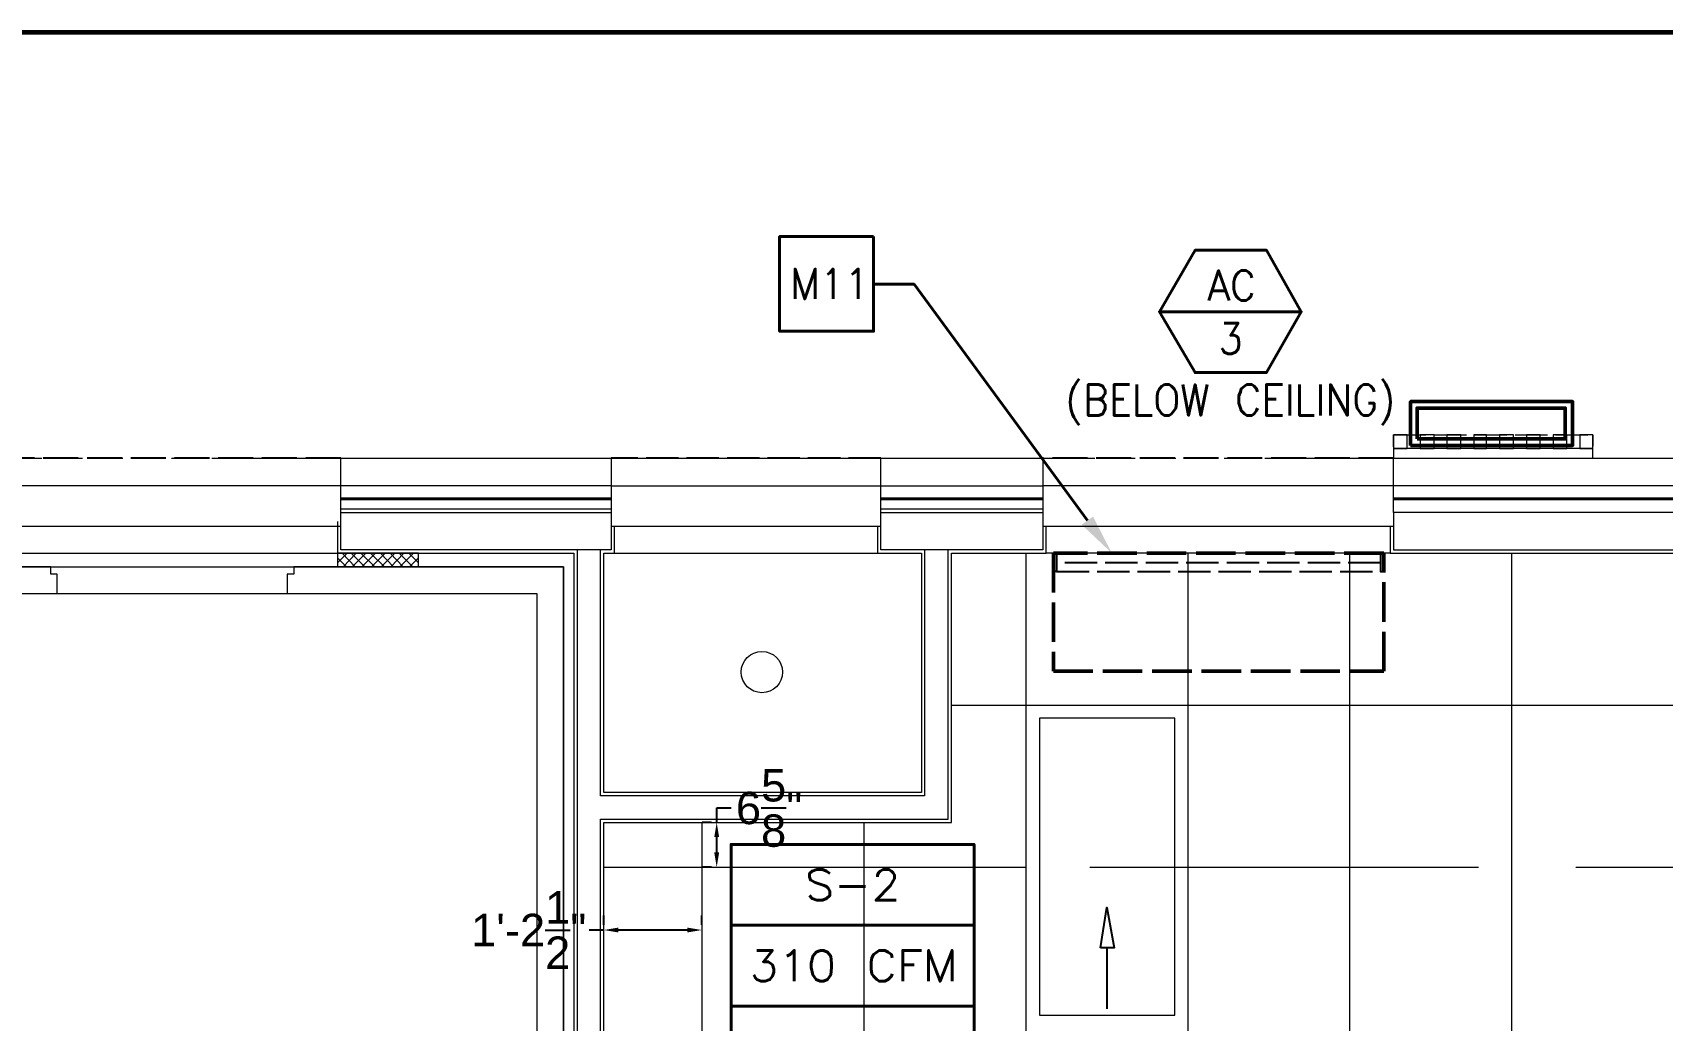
# Model space of a CAD drawing. Header units: inches. Extents: x 5 to 516, y -193 to 129.
# Drawn here: x 379.46 to 399.59, y -111.84 to -99.64 of the extents above; entities that cross this region are included whole.
import ezdxf

# ---------------------------------------------------------------- set-up
doc = ezdxf.new("R2010")
doc.units = ezdxf.units.IN
doc.header["$MEASUREMENT"] = 0
doc.linetypes.add('PDF_IMPORT', pattern=[1, 0.8, -0.2])
for name, color, linetype in [('Highlight', 210, 'Continuous'), ('PDF10_Geometry', 7, 'Continuous'), ('PDF10_Solid Fills', 7, 'Continuous')]:
    doc.layers.add(name, color=color, linetype=linetype)
doc.styles.get("Standard").update_dxf_attribs({"font": 'arial.ttf'})
doc.dimstyles.get("Standard").update_dxf_attribs({"dimtxt": 0.4, "dimasz": 0.18, "dimexe": 0.18, "dimexo": 0.0625, "dimgap": 0.09, "dimtad": 0, "dimtih": 1, "dimtoh": 1, "dimdec": 4, "dimlfac": 12, "dimzin": 0, "dimdsep": 46, "dimlunit": 4, "dimtxsty": 'Standard', "dimcen": 0.09, "dimadec": 3, "dimazin": 0, "dimtfac": 1, "dimtdec": 4, "dimtofl": 0, "dimtmove": 0, "dimatfit": 3, "dimfxl": 1, "dimtolj": 1, "dimtzin": 0, "dimarcsym": 0})

# ---------------------------------------------------------------- blocks, each defined once
blk = doc.blocks.new('*D125')
at = {"layer": 'Defpoints', "color": 0, "transparency": 16777216}
for p in [(386.518, -110.726), (386.518, -110.726), (387.728, -110.726)]:
    blk.add_point(p, dxfattribs=at)
at = {"layer": 'Highlight', "color": 0, "lineweight": -2, "transparency": 16777216}
for p, q in [((386.518, -110.663), (386.518, -110.546)), ((387.728, -110.663), (387.728, -110.546)), ((386.518, -110.726), (386.338, -110.726)), ((387.548, -110.726), (386.698, -110.726))]:
    blk.add_line(p, q, dxfattribs=at)
at = {"layer": 'Highlight', "color": 0, "transparency": 16777216}
for points in [[(386.698, -110.696), (386.698, -110.756), (386.518, -110.726)], [(387.548, -110.696), (387.548, -110.756), (387.728, -110.726)]]:
    blk.add_solid(points, dxfattribs=at)
at = {"layer": 'Highlight', "color": 0, "transparency": 16777216, "insert": (385.59, -110.726), "char_height": 0.4, "attachment_point": 5}
blk.add_mtext('\\A1;1\'-2{\\H1x;\\S1/2;}"', dxfattribs=at)
blk = doc.blocks.new('*D126')
at = {"layer": 'Defpoints', "color": 0, "transparency": 16777216}
for p in [(387.911, -109.398), (387.911, -109.398), (387.911, -109.948)]:
    blk.add_point(p, dxfattribs=at)
at = {"layer": 'Highlight', "color": 0, "lineweight": -2, "transparency": 16777216}
for p, q in [((387.911, -109.398), (387.911, -109.218)), ((387.911, -109.218), (388.091, -109.218)), ((387.848, -109.398), (387.731, -109.398)), ((387.911, -109.768), (387.911, -109.578)), ((387.848, -109.948), (387.731, -109.948))]:
    blk.add_line(p, q, dxfattribs=at)
at = {"layer": 'Highlight', "color": 0, "transparency": 16777216}
for points in [[(387.881, -109.578), (387.941, -109.578), (387.911, -109.398)], [(387.881, -109.768), (387.941, -109.768), (387.911, -109.948)]]:
    blk.add_solid(points, dxfattribs=at)
at = {"layer": 'Highlight', "color": 0, "transparency": 16777216, "insert": (388.558, -109.218), "char_height": 0.4, "attachment_point": 5}
blk.add_mtext('\\A1;6{\\H1x;\\S5/8;}"', dxfattribs=at)

msp = doc.modelspace()

# ---------------------------------------------------------------- linework, layer by layer
at = {"layer": 'PDF10_Geometry', "lineweight": 60}
msp.add_lwpolyline([(492.0841215, -99.6385468), (357.0896039, -99.6385468), (357.0896039, -189.6248923), (492.0841215, -189.6248923)], dxfattribs=at)
at = {"layer": 'PDF10_Geometry', "lineweight": 40}
for points in [[(389.8482735, -102.1584309), (388.6883206, -102.1584309), (388.6883206, -103.3283834), (389.8482735, -103.3283834)], [(393.4381311, -103.98836), (393.4081323, -104.0083592), (393.3781335, -104.038358), (393.3581343, -104.0783563), (393.3481347, -104.1283543), (393.3481347, -104.2183507), (393.3581343, -104.2783482), (393.3781335, -104.308347), (393.4081323, -104.3483454), (393.4381311, -104.3683446), (393.4981287, -104.3683446), (393.5281274, -104.3483454), (393.5581262, -104.308347), (393.5781254, -104.2783482), (393.588125, -104.2183507), (393.588125, -104.1283543), (393.5781254, -104.0783563), (393.5581262, -104.038358), (393.5281274, -104.0083592), (393.4981287, -103.98836)], [(388.088345, -112.6680075), (391.0882231, -112.6680075), (391.0882231, -109.6681293), (388.088345, -109.6681293)], [(389.1883003, -110.9780727), (389.1383023, -110.9980719), (389.098304, -111.0480699), (389.0783048, -111.1380662), (389.0783048, -111.1880642), (389.098304, -111.2780606), (389.1383023, -111.3380581), (389.1883003, -111.3580573), (389.2282987, -111.3580573), (389.2782966, -111.3380581), (389.318295, -111.2780606), (389.3282946, -111.1880642), (389.3282946, -111.1380662), (389.318295, -111.0480699), (389.2782966, -110.9980719), (389.2282987, -110.9780727)]]:
    msp.add_lwpolyline(points, close=True, dxfattribs=at)
for points in [[(393.3781267, -103.0883965), (395.1280557, -103.0883965), (394.6980731, -102.3284274), (393.8181089, -102.3284274), (393.3781267, -103.0883965), (393.8181089, -103.8383661), (394.6980731, -103.8383661), (395.1280557, -103.0883965)], [(388.8783095, -102.928403), (388.8783095, -102.5584181), (388.9983046, -102.928403), (389.1282993, -102.5584181), (389.1282993, -102.928403)], [(389.2782932, -102.6284152), (389.308292, -102.608416), (389.3482904, -102.5584181), (389.3482904, -102.928403)], [(389.5782811, -102.6284152), (389.6082798, -102.608416), (389.6582778, -102.5584181), (389.6582778, -102.928403)], [(393.9881054, -102.9484022), (394.1081005, -102.5784173), (394.2380952, -102.9484022)], [(394.5180872, -102.6684136), (394.5080876, -102.6284152), (394.4780889, -102.5984164), (394.4480901, -102.5784173), (394.3880925, -102.5784173), (394.3580937, -102.5984164), (394.328095, -102.6284152), (394.3080958, -102.6684136), (394.2980962, -102.7184116), (394.2980962, -102.8084079), (394.3080958, -102.8584059), (394.328095, -102.8984043), (394.3580937, -102.928403), (394.3880925, -102.9484022), (394.4480901, -102.9484022), (394.4780889, -102.928403), (394.5080876, -102.8984043), (394.5180872, -102.8584059)], [(392.4881663, -105.6682918), (390.3482532, -102.7484104), (389.8482735, -102.7484104)], [(394.0381067, -102.8284071), (394.1881006, -102.8284071)], [(394.1780943, -103.2283909), (394.3480874, -103.2283909), (394.258091, -103.3783848), (394.2980894, -103.3783848), (394.3280882, -103.3883844), (394.3480874, -103.4083836), (394.358087, -103.4683811), (394.358087, -103.4983799), (394.3480874, -103.5483779), (394.3180886, -103.5883762), (394.2680906, -103.6083754), (394.2280922, -103.6083754), (394.1780943, -103.5883762), (394.1680947, -103.5683771), (394.1480955, -103.5383783)], [(392.6281606, -104.1683527), (392.6781586, -104.1883519), (392.6881582, -104.2083511), (392.7081573, -104.2383498), (392.7081573, -104.2883478), (392.6881582, -104.3283462), (392.6781586, -104.3483454), (392.6281606, -104.3683446), (392.4981659, -104.3683446), (392.4981659, -103.98836), (392.6281606, -103.98836), (392.6781586, -104.0083592), (392.6881582, -104.0283584), (392.7081573, -104.0583572), (392.7081573, -104.0983555), (392.6881582, -104.1283543), (392.6781586, -104.1483535), (392.6281606, -104.1683527), (392.4981659, -104.1683527)], [(393.0081418, -104.3683446), (392.8181495, -104.3683446), (392.8181495, -103.98836), (393.0081418, -103.98836)], [(393.0981381, -103.98836), (393.0981381, -104.3683446), (393.2881304, -104.3683446)], [(393.6681184, -103.98836), (393.7381155, -104.3683446), (393.8181123, -103.98836), (393.8881094, -104.3683446), (393.9681062, -103.98836)], [(394.588081, -104.078353), (394.5780814, -104.0383546), (394.5480826, -104.0083558), (394.5180838, -103.9883566), (394.4580863, -103.9883566), (394.4280875, -104.0083558), (394.3880891, -104.0383546), (394.3780895, -104.078353), (394.3580903, -104.1283509), (394.3580903, -104.2183473), (394.3780895, -104.2783448), (394.3880891, -104.3083436), (394.4280875, -104.348342), (394.4580863, -104.3683412), (394.5180838, -104.3683412), (394.5480826, -104.348342), (394.5780814, -104.3083436), (394.588081, -104.2783448)], [(394.898065, -104.3683446), (394.6980731, -104.3683446), (394.6980731, -103.98836), (394.898065, -103.98836)], [(394.9880648, -103.98836), (394.9880648, -104.3683446)], [(395.1080599, -103.98836), (395.1080599, -104.3683446), (395.2880526, -104.3683446)], [(395.3680493, -103.98836), (395.3680493, -104.3683446)], [(395.4880445, -104.3683446), (395.4880445, -103.98836), (395.6980359, -104.3683446), (395.6980359, -103.98836)], [(396.0280225, -104.078353), (396.0180229, -104.0383546), (395.9880241, -104.0083558), (395.9580254, -103.9883566), (395.8980278, -103.9883566), (395.868029, -104.0083558), (395.8380302, -104.0383546), (395.8180311, -104.078353), (395.8080315, -104.1283509), (395.8080315, -104.2183473), (395.8180311, -104.2783448), (395.8380302, -104.3083436), (395.868029, -104.348342), (395.8980278, -104.3683412), (395.9580254, -104.3683412), (395.9880241, -104.348342), (396.0180229, -104.3083436), (396.0280225, -104.2783448), (396.0280225, -104.2183473), (395.9580254, -104.2183473)], [(392.8181495, -104.1683527), (392.9381446, -104.1683527)], [(394.6980731, -104.1683527), (394.8180683, -104.1683527)], [(383.2685407, -105.3982993), (386.6084051, -105.3982993)], [(389.9382664, -105.3982993), (391.9381852, -105.3982993)], [(396.2680128, -105.3982993), (427.5267433, -105.3982993)], [(389.3082954, -110.0281147), (389.268297, -109.9981159), (389.2182991, -109.9781167), (389.1483019, -109.9781167), (389.0883044, -109.9981159), (389.0583056, -110.0281147), (389.0583056, -110.0681131), (389.0683052, -110.1081115), (389.0883044, -110.1181111), (389.1283027, -110.1381102), (389.2382983, -110.1781086), (389.268297, -110.1881082), (389.2882962, -110.2081074), (389.3082954, -110.2481058), (389.3082954, -110.2981037), (389.268297, -110.3381021), (389.2182991, -110.3581013), (389.1483019, -110.3581013), (389.0883044, -110.3381021), (389.0583056, -110.2981037)], [(389.8982681, -110.0681131), (389.8982681, -110.0481139), (389.9082677, -110.0181151), (389.9282669, -109.9981159), (389.9682652, -109.9781167), (390.0382624, -109.9781167), (390.0682612, -109.9981159), (390.0882604, -110.0181151), (390.1082595, -110.0481139), (390.1082595, -110.0881123), (390.0882604, -110.1181111), (390.0582616, -110.1781086), (389.8782689, -110.3581013), (390.1282587, -110.3581013)], [(389.4282905, -110.1881082), (389.7482776, -110.1881082)], [(388.088345, -110.6680887), (391.0882231, -110.6680887)], [(388.408332, -110.9780727), (388.5983243, -110.9780727), (388.4883287, -111.1180671), (388.5483263, -111.1180671), (388.5783251, -111.1380662), (388.5983243, -111.1580654), (388.6183234, -111.2080634), (388.6183234, -111.2480618), (388.5983243, -111.2980597), (388.5683255, -111.3380581), (388.5083279, -111.3580573), (388.4583299, -111.3580573), (388.408332, -111.3380581), (388.3883328, -111.3180589), (388.3683336, -111.2780606)], [(388.7783136, -111.0480733), (388.8183119, -111.0280741), (388.8683099, -110.9780761), (388.8683099, -111.3580607)], [(390.0782608, -111.0680725), (390.0682612, -111.0280741), (390.0282628, -110.9980753), (389.9882644, -110.9780761), (389.9182673, -110.9780761), (389.8882685, -110.9980753), (389.8482701, -111.0280741), (389.8282709, -111.0680725), (389.8182713, -111.1180704), (389.8182713, -111.2080668), (389.8282709, -111.2680644), (389.8482701, -111.2980631), (389.8882685, -111.3380615), (389.9182673, -111.3580607), (389.9882644, -111.3580607), (390.0282628, -111.3380615), (390.0682612, -111.2980631), (390.0782608, -111.2680644)], [(390.2082589, -111.3580573), (390.2082589, -110.9780727), (390.4382495, -110.9780727)], [(390.5282459, -111.3580573), (390.5282459, -110.9780727), (390.6682402, -111.3580573), (390.8182341, -110.9780727), (390.8182341, -111.3580573)], [(390.2082589, -111.1580654), (390.3482532, -111.1580654)], [(388.088345, -111.6680481), (391.0882231, -111.6680481)]]:
    msp.add_lwpolyline(points, dxfattribs=at)
at = {"layer": 'PDF10_Geometry', "lineweight": 50}
for points in [[(396.4780076, -104.7383262), (396.4780076, -104.1983481), (398.4779264, -104.1983481), (398.4779264, -104.7383262)], [(396.5580044, -104.6583294), (396.5580044, -104.2783448), (398.3879301, -104.2783448), (398.3879301, -104.6583294)]]:
    msp.add_lwpolyline(points, close=True, dxfattribs=at)
at = {"layer": 'PDF10_Geometry', "linetype": 'PDF_IMPORT', "lineweight": 13, "ltscale": 0.49998}
for points in [[(396.2680128, -104.7583253), (396.2680128, -104.6083314), (398.7279129, -104.6083348), (398.7279129, -104.7483291)], [(398.8279088, -104.8983197), (425.06685, -104.8983197), (425.06685, -104.6083314), (427.5167471, -104.6083348)], [(371.6790148, -104.8983197), (396.1580139, -104.8983197)]]:
    msp.add_lwpolyline(points, dxfattribs=at)
at = {"layer": 'PDF10_Geometry', "lineweight": 13}
for points in [[(396.4380093, -104.7783245), (396.4380093, -104.6083314), (396.2680162, -104.6083314), (396.2680162, -104.7783245)], [(396.7679925, -104.7783245), (396.7679925, -104.6083314), (396.5979994, -104.6083314), (396.5979994, -104.7783245)], [(397.0979825, -104.7783245), (397.0979825, -104.6083314), (396.9279894, -104.6083314), (396.9279894, -104.7783245)], [(397.4179695, -104.7783245), (397.4179695, -104.6083314), (397.257976, -104.6083314), (397.257976, -104.7783245)], [(397.7479527, -104.7783245), (397.7479527, -104.6083314), (397.5779596, -104.6083314), (397.5779596, -104.7783245)], [(398.0779427, -104.7783245), (398.0779427, -104.6083314), (397.9079496, -104.6083314), (397.9079496, -104.7783245)], [(398.4079259, -104.7783245), (398.4079259, -104.6083314), (398.2379328, -104.6083314), (398.2379328, -104.7783245)], [(398.7279129, -104.7783245), (398.7279129, -104.6083314), (398.5679194, -104.6083314), (398.5679194, -104.7783245)], [(398.7279129, -104.8983197), (398.7279129, -104.7783245), (396.2680128, -104.7783245), (396.2680128, -104.8983197)], [(383.2285423, -106.0682755), (383.2285423, -106.2382686), (384.2285017, -106.2382686), (384.2285017, -106.0682755)]]:
    msp.add_lwpolyline(points, close=True, dxfattribs=at)
at = {"layer": 'PDF10_Geometry', "color": 253, "linetype": 'PDF_IMPORT', "lineweight": 25, "ltscale": 0.539978, "true_color": 0xb3b3b3}
for points in [[(383.2685407, -104.8983197), (378.9387199, -104.8983197)], [(396.2680128, -104.8983197), (391.938192, -104.8983197)]]:
    msp.add_lwpolyline(points, dxfattribs=at)
at = {"layer": 'PDF10_Geometry', "lineweight": 13}
for points in [[(383.2685407, -105.5682958), (383.2685407, -104.898323), (386.6084051, -104.898323), (386.6084051, -105.5682958)], [(389.9382664, -104.8983197), (391.9381852, -104.8983197), (391.9381852, -105.5682924)], [(389.9382664, -105.5682958), (389.9382664, -104.898323)], [(396.2680128, -105.5682958), (396.2680128, -104.898323), (427.5267433, -104.898323), (427.5267433, -105.5682958)], [(386.6084051, -105.2383058), (383.2685407, -105.2383058), (378.9387165, -105.2383058)], [(386.6084017, -105.2383058), (389.9382664, -105.2383058), (391.9381852, -105.2383058)], [(427.5267433, -105.2383058), (396.2680128, -105.2383058), (391.9381886, -105.2383058)], [(386.6084051, -105.5282975), (383.2685407, -105.5282975)], [(391.9381852, -105.5282975), (389.9382664, -105.5282975)], [(378.9387132, -105.7382855), (383.2685373, -105.7382855)], [(383.2285423, -105.678288), (383.2285423, -106.0682721), (386.1484238, -106.0682721), (386.1484238, -123.4875647)], [(386.6084051, -105.7382855), (389.9382698, -105.7382855)], [(386.6484034, -106.0682755), (386.6484034, -105.7382889)], [(389.8982681, -105.7382855), (389.8982681, -106.0682721), (390.4382461, -106.0682721), (390.4382461, -109.0281519)], [(390.8082345, -109.3981369), (390.8082345, -106.0682721), (391.978187, -106.0682721), (391.978187, -105.7382855)], [(391.9381852, -105.7382855), (396.2680094, -105.7382855)], [(396.2280144, -105.7382855), (396.2280144, -106.0682721), (405.2276489, -106.0682721)], [(379.2686964, -106.5682552), (379.7686761, -106.5682552), (379.7686761, -106.328265), (379.6886793, -106.328265), (379.6886793, -106.2382686), (379.2686964, -106.2382686)], [(382.6885643, -106.2382686), (382.6885643, -106.328265), (382.6085675, -106.328265), (382.6085675, -106.5682552), (383.1085472, -106.5682552)], [(385.0184696, -106.2382652), (383.1085472, -106.2382652), (382.6885643, -106.2382652)], [(383.2285423, -106.1882707), (383.3485375, -106.0682755)], [(383.2285423, -106.1282731), (383.3385379, -106.2382686)], [(383.2885399, -106.0682755), (383.4485334, -106.2382686)], [(383.2985361, -106.2382652), (383.4585296, -106.0682721)], [(383.398532, -106.0682755), (383.5685251, -106.2382686)], [(383.408535, -106.2382652), (383.5785281, -106.0682721)], [(383.5185272, -106.0682755), (383.6885203, -106.2382686)], [(383.5285301, -106.2382652), (383.6985232, -106.0682721)], [(383.6385223, -106.0682755), (383.8085154, -106.2382686)], [(383.6485253, -106.2382652), (383.8185184, -106.0682721)], [(383.7585174, -106.0682755), (383.9185109, -106.2382686)], [(383.7685204, -106.2382652), (383.9385135, -106.0682721)], [(383.8785125, -106.0682755), (384.038506, -106.2382686)], [(383.8885155, -106.2382652), (384.048509, -106.0682721)], [(383.9885115, -106.0682755), (384.1585046, -106.2382686)], [(383.9985077, -106.2382652), (384.1685008, -106.0682721)], [(384.1085066, -106.0682755), (384.2285017, -106.1882707)], [(384.1185028, -106.2382652), (384.2284983, -106.1282697)], [(384.2285017, -106.0682755), (384.2285017, -106.0682755)], [(386.0184256, -107.2382246), (386.0184256, -106.2382652), (385.0184662, -106.2382652)], [(390.4382461, -109.0281553), (386.5184053, -109.0281553), (386.5184053, -106.0682755), (386.6484001, -106.0682755)], [(383.1085438, -106.5682552), (385.0184662, -106.5682552), (385.688439, -106.5682552)], [(385.6884424, -106.5682552), (385.6884424, -107.238228)], [(385.6884424, -107.2382246), (385.6884424, -111.0680691)], [(386.0184256, -114.9079165), (386.0184256, -111.0680725), (386.0184256, -107.238228)], [(386.1484204, -123.4875681), (386.5184053, -123.4875681), (386.5184053, -109.3981403)], [(386.5184053, -109.3981369), (390.8082311, -109.3981369)], [(385.6884424, -111.0680725), (385.6884424, -114.9079165), (385.6884424, -118.737761)]]:
    msp.add_lwpolyline(points, dxfattribs=at)
at = {"layer": 'PDF10_Geometry', "color": 253, "linetype": 'PDF_IMPORT', "lineweight": 25, "ltscale": 0.49998, "true_color": 0xb3b3b3}
for points in [[(389.9382664, -104.8983197), (386.6084017, -104.8983197)], [(396.1080193, -106.1882707), (392.1081851, -106.1882707)], [(392.1081817, -106.2982628), (396.1080193, -106.2982628)]]:
    msp.add_lwpolyline(points, dxfattribs=at)
at = {"layer": 'PDF10_Geometry', "lineweight": 0}
for points in [[(386.6084051, -105.5682958), (386.6084051, -106.0282772), (383.2685407, -106.0282772), (383.2685407, -105.5682958)], [(391.9381852, -105.5682958), (391.9381852, -106.0282772), (389.9382664, -106.0282772), (389.9382664, -105.5682958)], [(427.5267501, -105.5682958), (396.2680196, -105.5682958), (396.2680196, -106.0282772), (427.5267501, -106.0282772)]]:
    msp.add_lwpolyline(points, close=True, dxfattribs=at)
for points in [[(386.1884221, -106.0282772), (386.1884221, -123.4475697), (386.4784103, -123.4475697), (386.4784103, -109.3581419), (390.7682361, -109.3581419), (390.7682361, -106.0282772)], [(390.4782513, -106.0282772), (390.4782513, -109.0681537), (386.4784137, -109.0681537), (386.4784137, -106.0282772)]]:
    msp.add_lwpolyline(points, dxfattribs=at)
at = {"layer": 'PDF10_Geometry', "color": 251, "lineweight": 13, "true_color": 0x4d4d4d}
for points in [[(370.6090548, -106.2382652), (386.018429, -106.2382652), (386.018429, -129.317328), (370.6090548, -129.317328)], [(385.6884424, -120.4876899), (370.9390414, -120.4876899), (370.9390414, -106.5682552), (385.6884424, -106.5682552)], [(391.8981869, -111.7780403), (393.568119, -111.7780403), (393.568119, -108.1081893), (391.8981869, -108.1081893)]]:
    msp.add_lwpolyline(points, close=True, dxfattribs=at)
for points in [[(378.9787115, -106.0682755), (383.2285389, -106.0682755)], [(386.6484034, -106.0682755), (389.8982715, -106.0682755)], [(391.7281971, -106.0682755), (391.7281971, -121.2376595)], [(396.2280144, -106.0682755), (391.978187, -106.0682755)], [(393.7281159, -106.0682755), (393.7281159, -131.0272619)], [(395.7280347, -128.8573534), (395.7280347, -106.0682789)], [(397.7279535, -131.0272619), (397.7279535, -106.0682755)], [(390.8082345, -107.9481992), (405.2276489, -107.9481992)], [(387.7283596, -109.3981369), (387.7283596, -131.0272585)], [(389.7282784, -109.3981369), (389.7282784, -131.0272585)], [(389.7282784, -109.948118), (391.7281971, -109.948118)]]:
    msp.add_lwpolyline(points, dxfattribs=at)
at = {"layer": 'PDF10_Geometry', "linetype": 'PDF_IMPORT', "lineweight": 50, "ltscale": 0.609975}
msp.add_lwpolyline([(392.0681833, -106.0682755), (392.0681833, -107.5282162), (396.1480176, -107.5282162), (396.1480176, -106.0682721), (392.0681867, -106.0682755)], dxfattribs=at)
at = {"layer": 'PDF10_Geometry', "color": 253, "lineweight": 25, "true_color": 0xb3b3b3}
for points in [[(392.1081817, -106.0682755), (392.1081817, -106.2982662), (392.0681833, -106.2982662), (392.0681833, -106.0682755)], [(396.1080193, -106.0682755), (396.1080193, -106.2982662), (396.1480176, -106.2982662), (396.1480176, -106.0682755)], [(392.6481598, -110.9480774), (392.7281565, -110.4480977), (392.8181529, -110.9480774)]]:
    msp.add_lwpolyline(points, close=True, dxfattribs=at)
at = {"layer": 'PDF10_Geometry', "color": 251, "linetype": 'PDF_IMPORT', "lineweight": 13, "ltscale": 5.999756, "true_color": 0x4d4d4d}
msp.add_lwpolyline([(386.5184053, -109.948118), (405.2276489, -109.948118)], dxfattribs=at)
at = {"layer": 'PDF10_Geometry', "color": 253, "lineweight": 25, "true_color": 0xb3b3b3}
msp.add_lwpolyline([(392.7281565, -110.9480774), (392.7281565, -111.6980469)], dxfattribs=at)
at = {"layer": 'PDF10_Geometry', "color": 251, "lineweight": 13, "true_color": 0x4d4d4d}
msp.add_circle((388.4690264, -107.5397756), 0.254993, dxfattribs=at)
at = {"layer": 'PDF10_Geometry', "lineweight": 40}
for centre, radius, start, end in [((392.6967942, -104.2033479), 0.4200798, 137.2800977, 222.7199023), ((395.7780327, -104.2033479), 0.4513407, 320.84456588, 39.15543412)]:
    msp.add_arc(centre, radius, start, end, dxfattribs=at)
at = {"layer": 'PDF10_Solid Fills', "transparency": 33554559}
msp.add_solid([(392.5581668, -105.6182904), (392.7881575, -106.0682721), (392.4181725, -105.7182864)], dxfattribs=at)

# ---------------------------------------------------------------- dimensions: what is measured, and where the dimension line sits
at = {"layer": 'Highlight'}
dim = msp.add_linear_dim(base=(387.9105681, -109.3981369), p1=(387.9105681, -109.948118), p2=(387.9105681, -109.3981369), angle=90, dimstyle='Standard', dxfattribs=at)
dim.commit()
dim.dimension.update_dxf_attribs({"geometry": '*D126', "text_midpoint": (388.5575121, -109.2181369)})
dim = msp.add_linear_dim(base=(386.5184053, -110.7256426), p1=(387.7283596, -110.7256426), p2=(386.5184053, -110.7256426), dimstyle='Standard', dxfattribs=at)
dim.commit()
dim.dimension.update_dxf_attribs({"geometry": '*D125', "text_midpoint": (385.5897423, -110.7256426)})

doc.saveas('drawing.dxf')
